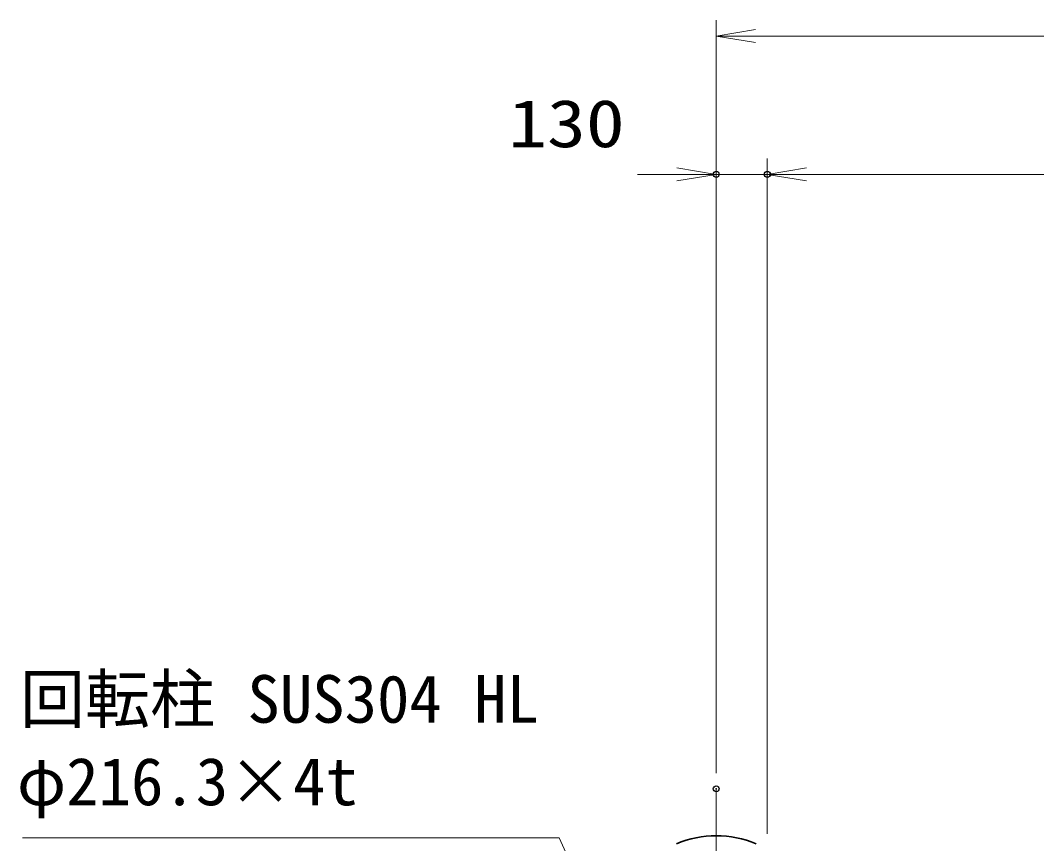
# Model space of a CAD drawing. Units: millimetres, scale not verified. Extents: x -11881 to 11879, y -8400 to 8400.
# Drawn here: x -6179 to -3592, y 918 to 3014 of the extents above; entities that cross this region are included whole.
import ezdxf
from ezdxf.enums import TextEntityAlignment as Align

# ---------------------------------------------------------------- set-up
doc = ezdxf.new("R2010")
doc.units = ezdxf.units.MM
doc.header["$LTSCALE"] = 30
doc.header["$PDMODE"] = 32
doc.header["$PDSIZE"] = 15
doc.linetypes.add('USER1', pattern=[18, 12, -1.5, 3, -1.5])
for name, color, linetype, lineweight in [('0-1_外形線', 7, 'Continuous', 35), ('0-2_軸線', 200, 'USER1', 15), ('0-4_寸法線', 4, 'Continuous', 18), ('0-5_0', 7, 'Continuous', 18)]:
    doc.layers.add(name, color=color, linetype=linetype, lineweight=lineweight)
doc.layers.add('0-6_Defpoints', color=7, linetype='Continuous')
doc.styles.add('ＭＳ ゴシック', font='')
doc.styles.get('ＭＳ ゴシック').set_extended_font_data('MS Gothic')

# ---------------------------------------------------------------- blocks, each defined once
blk = doc.blocks.new('_Open')
at = {"layer": '0-5_0', "color": 4}
blk.add_line((-30, 5), (0, 0), dxfattribs=at)
blk.add_lwpolyline([(-30, -5), (0, 0), (-30, 0)], dxfattribs=at)
blk = doc.blocks.new('S44')
at = {"layer": '0-4_寸法線'}
for points in [[(22478715.2, 86298970.9), (22519692.8, 86298970.9), (22528712.3, 86279039.6), (22529949.1, 86276306.4)], [(22528256.8, 86278833.5), (22529949.1, 86276306.4), (22529167.8, 86279245.7)]]:
    blk.add_lwpolyline(points, dxfattribs=at)
at = {"layer": '0-4_寸法線', "color": 254, "style": 'ＭＳ ゴシック'}
for s, p in [('回転柱 SUS304 HL', (22478524.2, 86306671.4)), ('φ216.3×4t', (22478283.2, 86300371.4))]:
    blk.add_text(s, height=3637, dxfattribs=at).set_placement(p, align=Align.BOTTOM_LEFT)

msp = doc.modelspace()

# ---------------------------------------------------------------- linework, layer by layer
at = {"layer": '0-1_外形線'}
msp.add_arc((-4407.55, 671.11), 266.94, 67.67999, 112.32001, dxfattribs=at)
at = {"layer": '0-2_軸線'}
msp.add_line((-4407.55, 1057.62), (-4407.55, -1776.42), dxfattribs=at)
at = {"layer": '0-4_寸法線'}
for p, q in [((-4407.55, 1097.62), (-4407.55, 3013.63)), ((-4407.55, 2973.63), (3867.45, 2973.63)), ((-4407.55, 1097.62), (-4407.55, 2661.61)), ((-4277.55, 943.05), (-4277.55, 2661.61)), ((-4277.55, 943.05), (-4277.55, 2661.61)), ((-4507.55, 2621.61), (-4607.55, 2621.61)), ((-4277.55, 2621.61), (-4407.55, 2621.61)), ((-277.55, 2621.61), (-4277.55, 2621.61)), ((-4177.55, 2621.61), (-4077.55, 2621.61))]:
    msp.add_line(p, q, dxfattribs=at)
at = {"layer": '0-6_Defpoints'}
for p in [(-4407.55, 2621.61), (-4277.55, 2621.61), (-4407.55, 1057.62)]:
    msp.add_point(p, dxfattribs=at)

# ---------------------------------------------------------------- block references
at = {"layer": '0-4_寸法線', "xscale": 3.333333, "yscale": 3.333333, "rotation": 180}
for p in [(-4407.55, 2973.63), (-4277.55, 2621.61), (-4277.55, 2621.61)]:
    msp.add_blockref('_Open', p, dxfattribs=at)
at = {"layer": '0-4_寸法線'}
for name, p, xscale, yscale in [('_Open', (-4407.55, 2621.61), 3.333333, 3.333333), ('S44', (-755463.53, -2875699.3), 0.03333333, 0.03333333)]:
    msp.add_blockref(name, p, dxfattribs=dict(at, xscale=xscale, yscale=yscale))

# ---------------------------------------------------------------- texts
at = {"layer": '0-4_寸法線', "color": 254, "style": 'ＭＳ ゴシック', "width": 1.2}
msp.add_text('130', height=121.2, dxfattribs=at).set_placement((-4937.23, 2654.3), align=Align.BOTTOM_LEFT)

doc.saveas('drawing.dxf')
